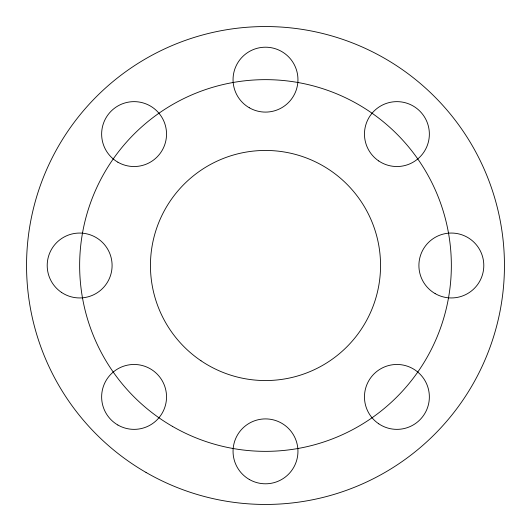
<?xml version="1.0" encoding="UTF-8"?>
<svg xmlns="http://www.w3.org/2000/svg" width="531" height="531" viewBox="0 0 531 531"><rect width="100%" height="100%" fill="white"/><g stroke="black" fill="none" stroke-linecap="round" stroke-linejoin="round"><path stroke-width="0.8" d="M201.017 360.781A115.048 115.048 0 0 0 380.256 273.711A115.048 115.048 0 0 0 215.228 162.015A115.048 115.048 0 0 0 201.017 360.781M378.729 423.791A32.451 32.451 0 0 0 429.28 399.232A32.451 32.451 0 0 0 382.738 367.724A32.451 32.451 0 0 0 378.729 423.791M249.278 479.453A32.451 32.451 0 0 0 297.951 451.35A32.451 32.451 0 0 0 249.278 423.247A32.451 32.451 0 0 0 249.278 479.453M117.862 425.019A32.451 32.451 0 0 0 166.535 396.916A32.451 32.451 0 0 0 117.862 368.813A32.451 32.451 0 0 0 117.862 425.019M61.463 292.375A32.451 32.451 0 0 0 112.014 267.816A32.451 32.451 0 0 0 65.472 236.315A32.451 32.451 0 0 0 61.463 292.375M117.862 162.187A32.451 32.451 0 0 0 166.535 134.084A32.451 32.451 0 0 0 117.862 105.981A32.451 32.451 0 0 0 117.862 162.187M249.278 107.753A32.451 32.451 0 0 0 297.951 79.65A32.451 32.451 0 0 0 249.278 51.547A32.451 32.451 0 0 0 249.278 107.753M378.729 160.959A32.451 32.451 0 0 0 429.28 136.401A32.451 32.451 0 0 0 382.738 104.899A32.451 32.451 0 0 0 378.729 160.959M435.128 293.603A32.451 32.451 0 0 0 483.801 265.5A32.451 32.451 0 0 0 435.128 237.397A32.451 32.451 0 0 0 435.128 293.603M146.025 472.437A238.95 238.95 0 0 0 504.45 265.5A238.95 238.95 0 0 0 146.025 58.563A238.95 238.95 0 0 0 146.025 472.437M172.575 426.453A185.85 185.85 0 0 0 451.35 265.5A185.85 185.85 0 0 0 172.575 104.547A185.85 185.85 0 0 0 172.575 426.453"/></g></svg>
